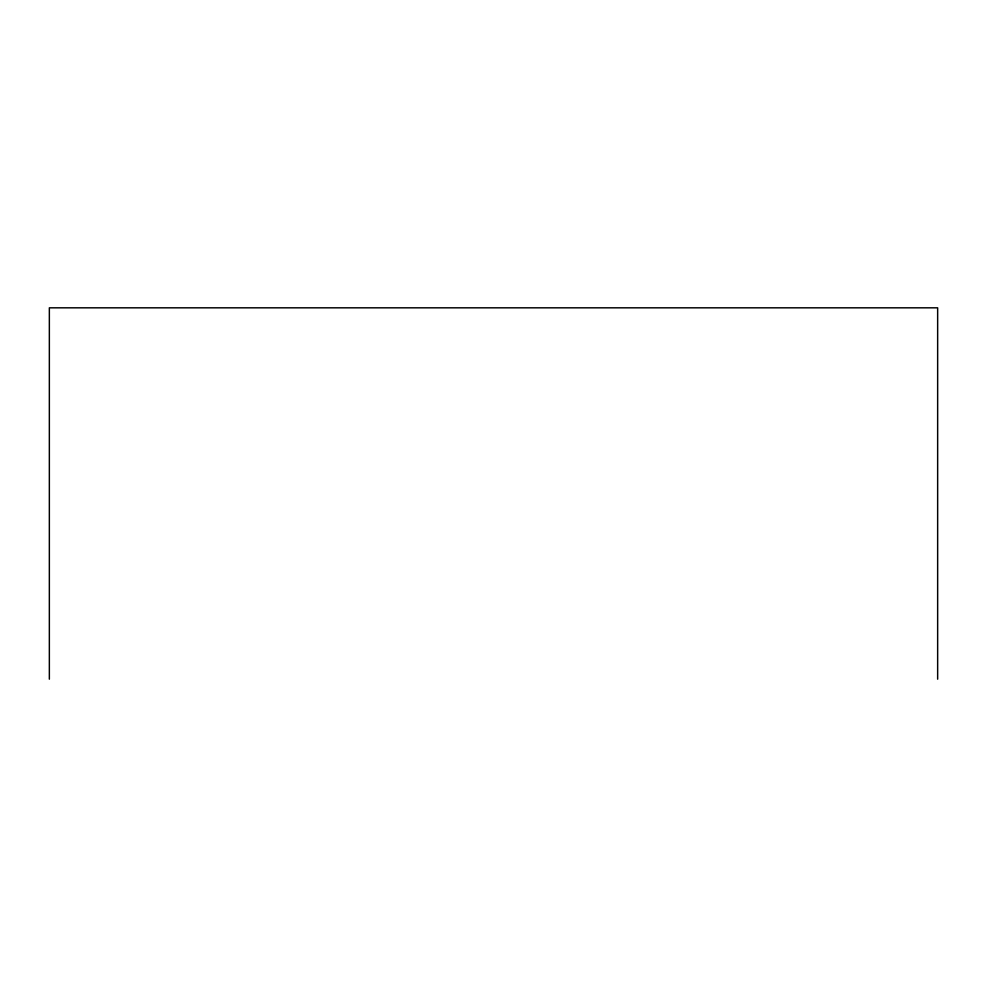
<?xml version="1.0" encoding="UTF-8"?>
<svg xmlns="http://www.w3.org/2000/svg" width="987" height="987" viewBox="0 0 987 987"><rect width="100%" height="100%" fill="white"/><g stroke="black" fill="none" stroke-linecap="round" stroke-linejoin="round"><path stroke-width="1.48" d="M937.65 679.179L937.65 307.821L49.35 307.821L49.35 679.179"/></g></svg>
